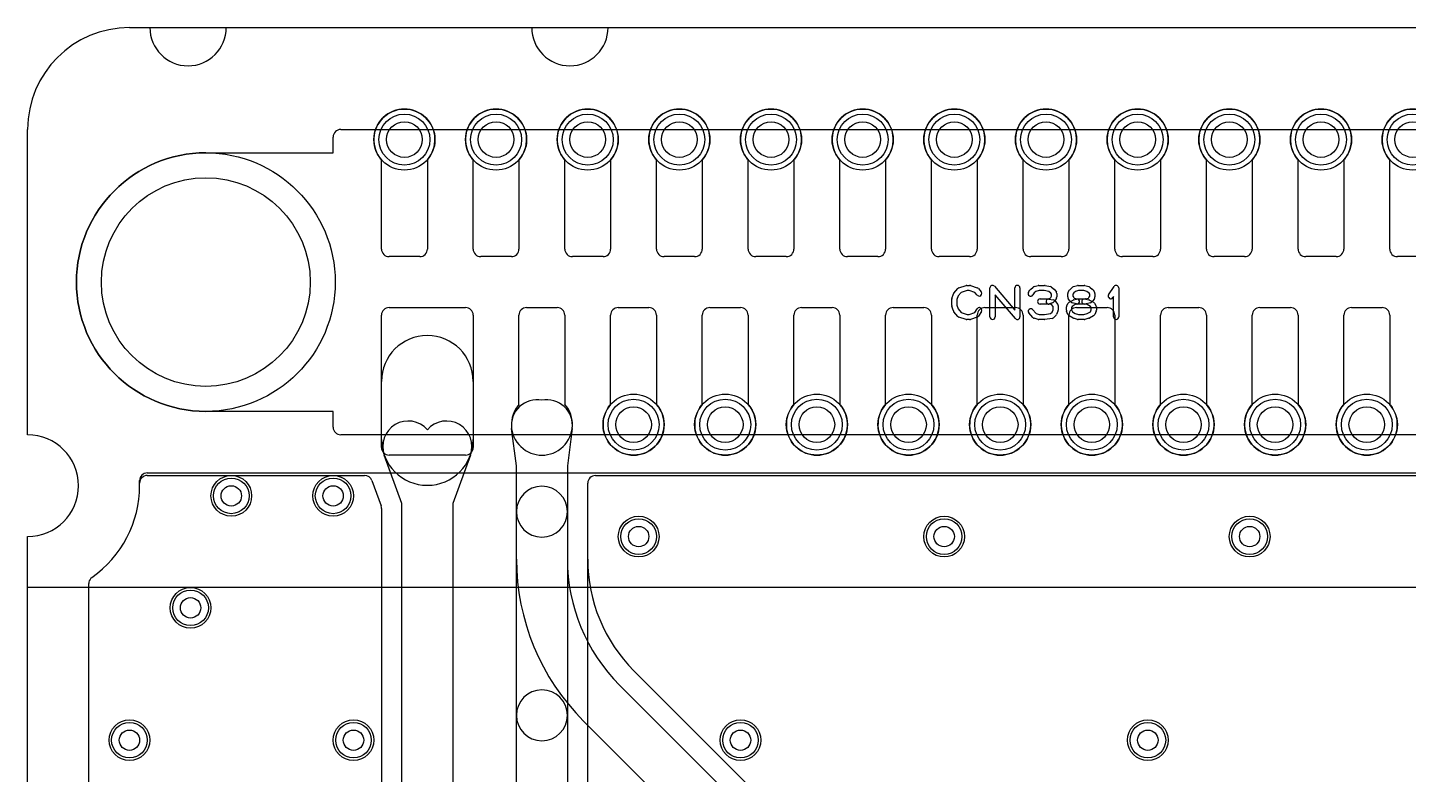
# Model space of a CAD drawing. Extents: x 0 to 20.5, y -0.5 to 20.
# Drawn here: x 0 to 13.56, y 12.66 to 20 of the extents above; entities that cross this region are included whole.
import ezdxf

# ---------------------------------------------------------------- set-up
doc = ezdxf.new("R2010")
doc.units = 0
for name, color, linetype in [('Hole', 1, 'CONTINUOUS'), ('L1', 3, 'CONTINUOUS'), ('L2', 3, 'CONTINUOUS'), ('L3', 3, 'CONTINUOUS'), ('L4', 3, 'CONTINUOUS'), ('Outline', 7, 'CONTINUOUS'), ('PartsArea-A', 111, 'CONTINUOUS'), ('PartsArea-B', 111, 'CONTINUOUS'), ('PartsSilk-A', 221, 'CONTINUOUS'), ('Resist-A', 2, 'CONTINUOUS'), ('Resist-B', 2, 'CONTINUOUS')]:
    doc.layers.add(name, color=color, linetype=linetype)

msp = doc.modelspace()

# ---------------------------------------------------------------- linework, layer by layer
at = {"layer": 'Hole'}
for centre, radius in [((3.7, 18.9), 0.175), ((4.6, 18.9), 0.175), ((5.5, 18.9), 0.175), ((6.4, 18.9), 0.175), ((7.3, 18.9), 0.175), ((8.2, 18.9), 0.175), ((9.1, 18.9), 0.175), ((10, 18.9), 0.175), ((10.9, 18.9), 0.175), ((11.8, 18.9), 0.175), ((12.7, 18.9), 0.175), ((13.6, 18.9), 0.175), ((1.75, 17.5), 1.025), ((5.95, 16.1), 0.175), ((6.85, 16.1), 0.175), ((7.75, 16.1), 0.175), ((8.65, 16.1), 0.175), ((9.55, 16.1), 0.175), ((10.45, 16.1), 0.175), ((11.35, 16.1), 0.175), ((12.25, 16.1), 0.175), ((13.15, 16.1), 0.175), ((2, 15.4), 0.1), ((3, 15.4), 0.1), ((6, 15), 0.1), ((9, 15), 0.1), ((12, 15), 0.1), ((1.6, 14.3), 0.1), ((1, 13), 0.1), ((3.2, 13), 0.1), ((7, 13), 0.1), ((11, 13), 0.1)]:
    msp.add_circle(centre, radius, dxfattribs=at)
at = {"layer": 'L1'}
for p, q in [((3.475, 17.825), (3.475, 18.70157)), ((3.925, 18.70157), (3.925, 17.825)), ((4.375, 17.825), (4.375, 18.70157)), ((4.825, 18.70157), (4.825, 17.825)), ((5.275, 17.825), (5.275, 18.70157)), ((5.725, 18.70157), (5.725, 17.825)), ((6.175, 17.825), (6.175, 18.70157)), ((6.625, 18.70157), (6.625, 17.825)), ((7.075, 17.825), (7.075, 18.70157)), ((7.525, 18.70157), (7.525, 17.825)), ((7.975, 17.825), (7.975, 18.70157)), ((8.425, 18.70157), (8.425, 17.825)), ((8.875, 17.825), (8.875, 18.70157)), ((9.325, 18.70157), (9.325, 17.825)), ((9.775, 17.825), (9.775, 18.70157)), ((10.225, 18.70157), (10.225, 17.825)), ((10.675, 17.825), (10.675, 18.70157)), ((11.125, 18.70157), (11.125, 17.825)), ((11.575, 17.825), (11.575, 18.70157)), ((12.025, 18.70157), (12.025, 17.825)), ((12.475, 17.825), (12.475, 18.70157)), ((12.925, 18.70157), (12.925, 17.825)), ((13.375, 17.825), (13.375, 18.70157)), ((3.85, 17.75), (3.55, 17.75)), ((4.75, 17.75), (4.45, 17.75)), ((5.65, 17.75), (5.35, 17.75)), ((6.55, 17.75), (6.25, 17.75)), ((7.45, 17.75), (7.15, 17.75)), ((8.35, 17.75), (8.05, 17.75)), ((9.25, 17.75), (8.95, 17.75)), ((10.15, 17.75), (9.85, 17.75)), ((11.05, 17.75), (10.75, 17.75)), ((11.95, 17.75), (11.65, 17.75)), ((12.85, 17.75), (12.55, 17.75)), ((13.75, 17.75), (13.45, 17.75)), ((3.55, 17.25), (4.3, 17.25)), ((4.9, 17.25), (5.2, 17.25)), ((5.8, 17.25), (6.1, 17.25)), ((6.7, 17.25), (7, 17.25)), ((7.6, 17.25), (7.9, 17.25)), ((8.5, 17.25), (8.8, 17.25)), ((9.4, 17.25), (9.7, 17.25)), ((10.3, 17.25), (10.6, 17.25)), ((11.2, 17.25), (11.5, 17.25)), ((12.1, 17.25), (12.4, 17.25)), ((13, 17.25), (13.3, 17.25)), ((3.475, 15.875), (3.475, 17.175)), ((4.375, 17.175), (4.375, 15.875)), ((4.825, 16.29843), (4.825, 17.175)), ((5.275, 17.175), (5.275, 16.29843)), ((5.725, 16.29843), (5.725, 17.175)), ((6.175, 17.175), (6.175, 16.29843)), ((6.625, 16.29843), (6.625, 17.175)), ((7.075, 17.175), (7.075, 16.29843)), ((7.525, 16.29843), (7.525, 17.175)), ((7.975, 17.175), (7.975, 16.29843)), ((8.425, 16.29843), (8.425, 17.175)), ((8.875, 17.175), (8.875, 16.29843)), ((9.325, 16.29843), (9.325, 17.175)), ((9.775, 17.175), (9.775, 16.29843)), ((10.225, 16.29843), (10.225, 17.175)), ((10.675, 17.175), (10.675, 16.29843)), ((11.125, 16.29843), (11.125, 17.175)), ((11.575, 17.175), (11.575, 16.29843)), ((12.025, 16.29843), (12.025, 17.175)), ((12.475, 17.175), (12.475, 16.29843)), ((12.925, 16.29843), (12.925, 17.175)), ((13.375, 17.175), (13.375, 16.29843)), ((3.475, 15.95385), (3.475, 16.525)), ((4.375, 16.525), (4.375, 15.95385)), ((4.8, 15.69389), (4.75247, 16.06154)), ((5.34753, 16.06154), (5.3, 15.69389)), ((3.675, 15.32481), (3.50212, 15.79999)), ((4.3, 15.8), (3.55, 15.8)), ((4.34788, 15.79999), (4.175, 15.32481)), ((1.17497, 15.6), (3.3095, 15.6)), ((4.8, 13.24422), (4.8, 15.69389)), ((5.3, 15.69389), (5.3, 13.24422)), ((5.57501, 15.59996), (18.82503, 15.59996)), ((1.1, 15.5), (1.1, 15.52503)), ((3.37995, 15.55066), (3.47044, 15.30195)), ((5.50004, 10.77843), (5.50004, 15.52499)), ((3.675, 11.84325), (3.675, 15.32481)), ((4.175, 15.32481), (4.175, 11.84325)), ((3.47496, 15.27632), (3.47496, 8.31764)), ((0.6, 1.1), (0.6, 14.53823)), ((4.8, 10.77843), (4.8, 13.24422)), ((5.3, 13.24422), (5.3, 10.77843))]:
    msp.add_line(p, q, dxfattribs=at)
for centre, radius in [((3.7, 18.9), 0.3), ((4.6, 18.9), 0.3), ((5.5, 18.9), 0.3), ((6.4, 18.9), 0.3), ((7.3, 18.9), 0.3), ((8.2, 18.9), 0.3), ((9.1, 18.9), 0.3), ((10, 18.9), 0.3), ((10.9, 18.9), 0.3), ((11.8, 18.9), 0.3), ((12.7, 18.9), 0.3), ((13.6, 18.9), 0.3), ((5.95, 16.1), 0.3), ((6.85, 16.1), 0.3), ((7.75, 16.1), 0.3), ((8.65, 16.1), 0.3), ((9.55, 16.1), 0.3), ((10.45, 16.1), 0.3), ((11.35, 16.1), 0.3), ((12.25, 16.1), 0.3), ((13.15, 16.1), 0.3), ((2, 15.4), 0.2), ((3, 15.4), 0.2), ((6, 15), 0.2), ((9, 15), 0.2), ((12, 15), 0.2), ((1.6, 14.3), 0.2), ((1, 13), 0.2), ((3.2, 13), 0.2), ((7, 13), 0.2), ((11, 13), 0.2)]:
    msp.add_circle(centre, radius, dxfattribs=at)
for centre, radius, start, end in [((3.7, 18.9), 0.3, -41.409429, -138.590571), ((4.6, 18.9), 0.3, -41.409429, -138.590571), ((5.5, 18.9), 0.3, -41.409429, -138.590571), ((6.4, 18.9), 0.3, -41.409429, -138.590571), ((7.3, 18.9), 0.3, -41.409429, -138.590571), ((8.2, 18.9), 0.3, -41.409429, -138.590571), ((9.1, 18.9), 0.3, -41.409429, -138.590571), ((10, 18.9), 0.3, -41.409429, -138.590571), ((10.9, 18.9), 0.3, -41.409429, -138.590571), ((11.8, 18.9), 0.3, -41.409429, -138.590571), ((12.7, 18.9), 0.3, -41.409429, -138.590571), ((13.6, 18.9), 0.3, -41.409429, -138.590571), ((3.55, 17.825), 0.075, 180, -90), ((3.85, 17.825), 0.075, -90, 0), ((4.45, 17.825), 0.075, 180, -90), ((4.75, 17.825), 0.075, -90, 0), ((5.35, 17.825), 0.075, 180, -90), ((5.65, 17.825), 0.075, -90, 0), ((6.25, 17.825), 0.075, 180, -90), ((6.55, 17.825), 0.075, -90, 0), ((7.15, 17.825), 0.075, 180, -90), ((7.45, 17.825), 0.075, -90, 0), ((8.05, 17.825), 0.075, 180, -90), ((8.35, 17.825), 0.075, -90, 0), ((8.95, 17.825), 0.075, 180, -90), ((9.25, 17.825), 0.075, -90, 0), ((9.85, 17.825), 0.075, 180, -90), ((10.15, 17.825), 0.075, -90, 0), ((10.75, 17.825), 0.075, 180, -90), ((11.05, 17.825), 0.075, -90, 0), ((11.65, 17.825), 0.075, 180, -90), ((11.95, 17.825), 0.075, -90, 0), ((12.55, 17.825), 0.075, 180, -90), ((12.85, 17.825), 0.075, -90, 0), ((13.45, 17.825), 0.075, 180, -90), ((3.55, 17.175), 0.075, 90, 180), ((4.3, 17.175), 0.075, 0, 90), ((4.9, 17.175), 0.075, 90, 180), ((5.2, 17.175), 0.075, 0, 90), ((5.8, 17.175), 0.075, 90, 180), ((6.1, 17.175), 0.075, 0, 90), ((6.7, 17.175), 0.075, 90, 180), ((7, 17.175), 0.075, 0, 90), ((7.6, 17.175), 0.075, 90, 180), ((7.9, 17.175), 0.075, 0, 90), ((8.5, 17.175), 0.075, 90, 180), ((8.8, 17.175), 0.075, 0, 90), ((9.4, 17.175), 0.075, 90, 180), ((9.7, 17.175), 0.075, 0, 90), ((10.3, 17.175), 0.075, 90, 180), ((10.6, 17.175), 0.075, 0, 90), ((11.2, 17.175), 0.075, 90, 180), ((11.5, 17.175), 0.075, 0, 90), ((12.1, 17.175), 0.075, 90, 180), ((12.4, 17.175), 0.075, 0, 90), ((13, 17.175), 0.075, 90, 180), ((13.3, 17.175), 0.075, 0, 90), ((3.925, 16.525), 0.45, 0, 180), ((5.05, 16.1), 0.3, 138.590571, 41.409429), ((5.00041, 16.09359), 0.25, 78.558822, -172.633545), ((5.09959, 16.09359), 0.25, -7.365504, 101.441178), ((5.95, 16.1), 0.3, 138.590571, 41.409429), ((6.85, 16.1), 0.3, 138.590571, 41.409429), ((7.75, 16.1), 0.3, 138.590571, 41.409429), ((8.65, 16.1), 0.3, 138.590571, 41.409429), ((9.55, 16.1), 0.3, 138.590571, 41.409429), ((10.45, 16.1), 0.3, 138.590571, 41.409429), ((11.35, 16.1), 0.3, 138.590571, 41.409429), ((12.25, 16.1), 0.3, 138.590571, 41.409429), ((13.15, 16.1), 0.3, 138.590571, 41.409429), ((3.73705, 15.88546), 0.25, 41.253838, -160.007544), ((4.11295, 15.88546), 0.25, -19.991918, 138.746162), ((3.925, 15.95385), 0.45, 180, 0), ((3.55, 15.875), 0.075, 180, -90), ((4.3, 15.875), 0.075, -90, 0), ((1.17497, 15.52503), 0.07497, 90, 180), ((3.3095, 15.52503), 0.07497, 19.991595, 90), ((5.57501, 15.52499), 0.07497, 90, 180), ((0, 15.5), 1.1, -54.98306, 0), ((3.39999, 15.27632), 0.07497, 0, 19.991595), ((0.67501, 14.53823), 0.07501, 135, 180), ((0.67498, 14.53826), 0.07497, 125.729575, 135), ((5.05, 13.24422), 0.25, 0, 180), ((5.05, 13.24422), 0.25, 180, 0)]:
    msp.add_arc(centre, radius, start, end, dxfattribs=at)
at = {"layer": 'L2'}
for p, q in [((1.17497, 15.62496), (18.82503, 15.62496)), ((1.1, 15.5), (1.1, 15.54999)), ((0.6, 1.1), (0.6, 14.53823))]:
    msp.add_line(p, q, dxfattribs=at)
for centre in [(2, 15.4), (3, 15.4), (6, 15), (9, 15), (12, 15), (1.6, 14.3), (1, 13), (3.2, 13), (7, 13), (11, 13)]:
    msp.add_circle(centre, 0.2, dxfattribs=at)
for centre, radius, start, end in [((1.17497, 15.54999), 0.07497, 90, 180), ((0, 15.5), 1.1, -54.98306, 0), ((0.67501, 14.53823), 0.07501, 135, 180), ((0.67498, 14.53826), 0.07497, 125.729575, 135)]:
    msp.add_arc(centre, radius, start, end, dxfattribs=at)
at = {"layer": 'L3'}
for p, q in [((1.17497, 15.62496), (18.82503, 15.62496)), ((1.1, 15.5), (1.1, 15.54999)), ((0.6, 1.1), (0.6, 14.53823))]:
    msp.add_line(p, q, dxfattribs=at)
for centre in [(2, 15.4), (3, 15.4), (6, 15), (9, 15), (12, 15), (1.6, 14.3), (1, 13), (3.2, 13), (7, 13), (11, 13)]:
    msp.add_circle(centre, 0.2, dxfattribs=at)
for centre, radius, start, end in [((1.17497, 15.54999), 0.07497, 90, 180), ((0, 15.5), 1.1, -54.98306, 0), ((0.67501, 14.53823), 0.07501, 135, 180), ((0.67498, 14.53826), 0.07497, 125.729575, 135)]:
    msp.add_arc(centre, radius, start, end, dxfattribs=at)
at = {"layer": 'L4'}
for p, q in [((3.475, 17.825), (3.475, 18.70157)), ((3.925, 18.70157), (3.925, 17.825)), ((4.375, 17.825), (4.375, 18.70157)), ((4.825, 18.70157), (4.825, 17.825)), ((5.275, 17.825), (5.275, 18.70157)), ((5.725, 18.70157), (5.725, 17.825)), ((6.175, 17.825), (6.175, 18.70157)), ((6.625, 18.70157), (6.625, 17.825)), ((7.075, 17.825), (7.075, 18.70157)), ((7.525, 18.70157), (7.525, 17.825)), ((7.975, 17.825), (7.975, 18.70157)), ((8.425, 18.70157), (8.425, 17.825)), ((8.875, 17.825), (8.875, 18.70157)), ((9.325, 18.70157), (9.325, 17.825)), ((9.775, 17.825), (9.775, 18.70157)), ((10.225, 18.70157), (10.225, 17.825)), ((10.675, 17.825), (10.675, 18.70157)), ((11.125, 18.70157), (11.125, 17.825)), ((11.575, 17.825), (11.575, 18.70157)), ((12.025, 18.70157), (12.025, 17.825)), ((12.475, 17.825), (12.475, 18.70157)), ((12.925, 18.70157), (12.925, 17.825)), ((13.375, 17.825), (13.375, 18.70157)), ((3.85, 17.75), (3.55, 17.75)), ((4.75, 17.75), (4.45, 17.75)), ((5.65, 17.75), (5.35, 17.75)), ((6.55, 17.75), (6.25, 17.75)), ((7.45, 17.75), (7.15, 17.75)), ((8.35, 17.75), (8.05, 17.75)), ((9.25, 17.75), (8.95, 17.75)), ((10.15, 17.75), (9.85, 17.75)), ((11.05, 17.75), (10.75, 17.75)), ((11.95, 17.75), (11.65, 17.75)), ((12.85, 17.75), (12.55, 17.75)), ((13.75, 17.75), (13.45, 17.75)), ((3.55, 17.25), (4.3, 17.25)), ((4.9, 17.25), (5.2, 17.25)), ((5.8, 17.25), (6.1, 17.25)), ((6.7, 17.25), (7, 17.25)), ((7.6, 17.25), (7.9, 17.25)), ((8.5, 17.25), (8.8, 17.25)), ((9.4, 17.25), (9.7, 17.25)), ((10.3, 17.25), (10.6, 17.25)), ((11.2, 17.25), (11.5, 17.25)), ((12.1, 17.25), (12.4, 17.25)), ((13, 17.25), (13.3, 17.25)), ((3.475, 15.875), (3.475, 17.175)), ((4.375, 17.175), (4.375, 15.875)), ((4.825, 16.29843), (4.825, 17.175)), ((5.275, 17.175), (5.275, 16.29843)), ((5.725, 16.29843), (5.725, 17.175)), ((6.175, 17.175), (6.175, 16.29843)), ((6.625, 16.29843), (6.625, 17.175)), ((7.075, 17.175), (7.075, 16.29843)), ((7.525, 16.29843), (7.525, 17.175)), ((7.975, 17.175), (7.975, 16.29843)), ((8.425, 16.29843), (8.425, 17.175)), ((8.875, 17.175), (8.875, 16.29843)), ((9.325, 16.29843), (9.325, 17.175)), ((9.775, 17.175), (9.775, 16.29843)), ((10.225, 16.29843), (10.225, 17.175)), ((10.675, 17.175), (10.675, 16.29843)), ((11.125, 16.29843), (11.125, 17.175)), ((11.575, 17.175), (11.575, 16.29843)), ((12.025, 16.29843), (12.025, 17.175)), ((12.475, 17.175), (12.475, 16.29843)), ((12.925, 16.29843), (12.925, 17.175)), ((13.375, 17.175), (13.375, 16.29843)), ((3.475, 15.95385), (3.475, 16.525)), ((4.375, 16.525), (4.375, 15.95385)), ((4.8, 15.69389), (4.75247, 16.06154)), ((5.34753, 16.06154), (5.3, 15.69389)), ((3.675, 15.32481), (3.50212, 15.79999)), ((4.3, 15.8), (3.55, 15.8)), ((4.34788, 15.79999), (4.175, 15.32481)), ((1.17497, 15.6), (3.3095, 15.6)), ((4.8, 15.24422), (4.8, 15.69389)), ((5.3, 15.69389), (5.3, 15.24422)), ((5.57501, 15.59996), (18.82503, 15.59996)), ((1.1, 15.5), (1.1, 15.52503)), ((3.37995, 15.55066), (3.47044, 15.30195)), ((5.50004, 14.77843), (5.50004, 15.52499)), ((3.675, 3.9), (3.675, 15.32481)), ((4.175, 15.32481), (4.175, 3.9)), ((3.47496, 15.27632), (3.47496, 4.01644)), ((4.8, 14.77843), (4.8, 15.24422)), ((5.3, 15.24422), (5.3, 14.77843)), ((0.6, 1.1), (0.6, 14.53823)), ((15.57806, 4.0584), (5.95402, 13.68244)), ((5.81257, 13.54099), (10.67363, 8.67993)), ((10.32007, 8.32637), (5.45902, 13.18743))]:
    msp.add_line(p, q, dxfattribs=at)
for centre, radius in [((3.7, 18.9), 0.3), ((4.6, 18.9), 0.3), ((5.5, 18.9), 0.3), ((6.4, 18.9), 0.3), ((7.3, 18.9), 0.3), ((8.2, 18.9), 0.3), ((9.1, 18.9), 0.3), ((10, 18.9), 0.3), ((10.9, 18.9), 0.3), ((11.8, 18.9), 0.3), ((12.7, 18.9), 0.3), ((13.6, 18.9), 0.3), ((5.95, 16.1), 0.3), ((6.85, 16.1), 0.3), ((7.75, 16.1), 0.3), ((8.65, 16.1), 0.3), ((9.55, 16.1), 0.3), ((10.45, 16.1), 0.3), ((11.35, 16.1), 0.3), ((12.25, 16.1), 0.3), ((13.15, 16.1), 0.3), ((2, 15.4), 0.2), ((3, 15.4), 0.2), ((6, 15), 0.2), ((9, 15), 0.2), ((12, 15), 0.2), ((1.6, 14.3), 0.2), ((1, 13), 0.2), ((3.2, 13), 0.2), ((7, 13), 0.2), ((11, 13), 0.2)]:
    msp.add_circle(centre, radius, dxfattribs=at)
for centre, radius, start, end in [((3.7, 18.9), 0.3, -41.409429, -138.590571), ((4.6, 18.9), 0.3, -41.409429, -138.590571), ((5.5, 18.9), 0.3, -41.409429, -138.590571), ((6.4, 18.9), 0.3, -41.409429, -138.590571), ((7.3, 18.9), 0.3, -41.409429, -138.590571), ((8.2, 18.9), 0.3, -41.409429, -138.590571), ((9.1, 18.9), 0.3, -41.409429, -138.590571), ((10, 18.9), 0.3, -41.409429, -138.590571), ((10.9, 18.9), 0.3, -41.409429, -138.590571), ((11.8, 18.9), 0.3, -41.409429, -138.590571), ((12.7, 18.9), 0.3, -41.409429, -138.590571), ((13.6, 18.9), 0.3, -41.409429, -138.590571), ((3.55, 17.825), 0.075, 180, -90), ((3.85, 17.825), 0.075, -90, 0), ((4.45, 17.825), 0.075, 180, -90), ((4.75, 17.825), 0.075, -90, 0), ((5.35, 17.825), 0.075, 180, -90), ((5.65, 17.825), 0.075, -90, 0), ((6.25, 17.825), 0.075, 180, -90), ((6.55, 17.825), 0.075, -90, 0), ((7.15, 17.825), 0.075, 180, -90), ((7.45, 17.825), 0.075, -90, 0), ((8.05, 17.825), 0.075, 180, -90), ((8.35, 17.825), 0.075, -90, 0), ((8.95, 17.825), 0.075, 180, -90), ((9.25, 17.825), 0.075, -90, 0), ((9.85, 17.825), 0.075, 180, -90), ((10.15, 17.825), 0.075, -90, 0), ((10.75, 17.825), 0.075, 180, -90), ((11.05, 17.825), 0.075, -90, 0), ((11.65, 17.825), 0.075, 180, -90), ((11.95, 17.825), 0.075, -90, 0), ((12.55, 17.825), 0.075, 180, -90), ((12.85, 17.825), 0.075, -90, 0), ((13.45, 17.825), 0.075, 180, -90), ((3.55, 17.175), 0.075, 90, 180), ((4.3, 17.175), 0.075, 0, 90), ((4.9, 17.175), 0.075, 90, 180), ((5.2, 17.175), 0.075, 0, 90), ((5.8, 17.175), 0.075, 90, 180), ((6.1, 17.175), 0.075, 0, 90), ((6.7, 17.175), 0.075, 90, 180), ((7, 17.175), 0.075, 0, 90), ((7.6, 17.175), 0.075, 90, 180), ((7.9, 17.175), 0.075, 0, 90), ((8.5, 17.175), 0.075, 90, 180), ((8.8, 17.175), 0.075, 0, 90), ((9.4, 17.175), 0.075, 90, 180), ((9.7, 17.175), 0.075, 0, 90), ((10.3, 17.175), 0.075, 90, 180), ((10.6, 17.175), 0.075, 0, 90), ((11.2, 17.175), 0.075, 90, 180), ((11.5, 17.175), 0.075, 0, 90), ((12.1, 17.175), 0.075, 90, 180), ((12.4, 17.175), 0.075, 0, 90), ((13, 17.175), 0.075, 90, 180), ((13.3, 17.175), 0.075, 0, 90), ((3.925, 16.525), 0.45, 0, 180), ((5.05, 16.1), 0.3, 138.590571, 41.409429), ((5.00041, 16.09359), 0.25, 78.558822, -172.633545), ((5.09959, 16.09359), 0.25, -7.365504, 101.441178), ((5.95, 16.1), 0.3, 138.590571, 41.409429), ((6.85, 16.1), 0.3, 138.590571, 41.409429), ((7.75, 16.1), 0.3, 138.590571, 41.409429), ((8.65, 16.1), 0.3, 138.590571, 41.409429), ((9.55, 16.1), 0.3, 138.590571, 41.409429), ((10.45, 16.1), 0.3, 138.590571, 41.409429), ((11.35, 16.1), 0.3, 138.590571, 41.409429), ((12.25, 16.1), 0.3, 138.590571, 41.409429), ((13.15, 16.1), 0.3, 138.590571, 41.409429), ((3.73705, 15.88546), 0.25, 41.253838, -160.007544), ((4.11295, 15.88546), 0.25, -19.991918, 138.746162), ((3.925, 15.95385), 0.45, 180, 0), ((3.55, 15.875), 0.075, 180, -90), ((4.3, 15.875), 0.075, -90, 0), ((1.17497, 15.52503), 0.07497, 90, 180), ((3.3095, 15.52503), 0.07497, 19.991595, 90), ((5.57501, 15.52499), 0.07497, 90, 180), ((0, 15.5), 1.1, -54.98306, 0), ((5.05, 15.24422), 0.25, 0, 180), ((3.39999, 15.27632), 0.07497, 0, 19.991595), ((5.05, 15.24422), 0.25, 180, 0), ((7.05, 14.77843), 2.25, 180, -134.99964), ((7.05, 14.77843), 1.75, 180, -134.999768), ((7.05, 14.77843), 1.54996, 180, -134.999739), ((0.67501, 14.53823), 0.07501, 135, 180), ((0.67498, 14.53826), 0.07497, 125.729575, 135)]:
    msp.add_arc(centre, radius, start, end, dxfattribs=at)
at = {"layer": 'Outline'}
for p, q in [((1, 20), (1.2, 20)), ((1.95, 20), (4.95, 20)), ((5.7, 20), (14.3, 20)), ((0, 16), (0, 19)), ((0, 1), (0, 15))]:
    msp.add_line(p, q, dxfattribs=at)
for centre, radius, start, end in [((1, 19), 1, 90, 180), ((1.575, 20), 0.375, 180, 0), ((5.325, 20), 0.375, 180, 0), ((0, 15.5), 0.5, -90, 90)]:
    msp.add_arc(centre, radius, start, end, dxfattribs=at)
at = {"layer": 'PartsArea-A'}
for p, q in [((1, 20), (19, 20)), ((0, 16), (0, 19)), ((0, 14.5), (0, 15)), ((20, 14.5), (0, 14.5))]:
    msp.add_line(p, q, dxfattribs=at)
for centre, radius, start, end in [((1, 19), 1, 90, 180), ((0, 15.5), 0.5, -90, 90)]:
    msp.add_arc(centre, radius, start, end, dxfattribs=at)
at = {"layer": 'PartsArea-B'}
for p, q in [((1, 20), (19, 20)), ((0, 16), (0, 19)), ((0, 14.5), (0, 15)), ((20, 14.5), (0, 14.5))]:
    msp.add_line(p, q, dxfattribs=at)
for centre, radius, start, end in [((1, 19), 1, 90, 180), ((0, 15.5), 0.5, -90, 90)]:
    msp.add_arc(centre, radius, start, end, dxfattribs=at)
at = {"layer": 'PartsSilk-A'}
for p, q in [((9.07614, 17.33894), (9.09003, 17.38339)), ((9.09508, 17.39239), (9.13397, 17.43683)), ((9.13618, 17.36344), (9.125, 17.32766)), ((9.16702, 17.39868), (9.13618, 17.36344)), ((9.14516, 17.44418), (9.2146, 17.4664)), ((9.22612, 17.41759), (9.16702, 17.39868)), ((9.22222, 17.46759), (9.25, 17.46759)), ((9.24594, 17.41759), (9.22612, 17.41759)), ((9.30202, 17.3989), (9.24594, 17.41759)), ((9.2579, 17.46631), (9.32457, 17.44409)), ((9.32523, 17.37104), (9.30202, 17.3989)), ((9.33588, 17.43637), (9.36365, 17.40304)), ((9.45, 17.15741), (9.45, 17.44259)), ((9.49398, 17.45886), (9.69444, 17.22499)), ((9.70046, 17.14114), (9.5, 17.37501)), ((9.5, 17.37501), (9.5, 17.15741)), ((9.69444, 17.22499), (9.69444, 17.44259)), ((9.74444, 17.44259), (9.74444, 17.15741)), ((9.8288, 17.40029), (9.84269, 17.42251)), ((9.84728, 17.42795), (9.87228, 17.45017)), ((9.88318, 17.39296), (9.8712, 17.37379)), ((9.88245, 17.45564), (9.92412, 17.46675)), ((9.90106, 17.40885), (9.88318, 17.39296)), ((9.93384, 17.41759), (9.90106, 17.40885)), ((9.93056, 17.46759), (9.98611, 17.46759)), ((9.98351, 17.41759), (9.93384, 17.41759)), ((10.02792, 17.40824), (9.98351, 17.41759)), ((9.99126, 17.46705), (10.04404, 17.45594)), ((10.04773, 17.3924), (10.02792, 17.40824)), ((10.04698, 17.34715), (10.05556, 17.36087)), ((10.05556, 17.37987), (10.04773, 17.3924)), ((10.05451, 17.451), (10.08229, 17.42878)), ((10.05556, 17.36087), (10.05556, 17.37987)), ((10.08787, 17.42251), (10.10176, 17.40029)), ((10.10556, 17.38704), (10.10556, 17.3537)), ((10.21389, 17.3537), (10.21389, 17.38704)), ((10.21769, 17.40029), (10.23158, 17.42251)), ((10.23617, 17.42795), (10.26117, 17.45017)), ((10.27207, 17.39296), (10.26389, 17.37987)), ((10.26389, 17.37987), (10.26389, 17.36087)), ((10.26389, 17.36087), (10.27247, 17.34715)), ((10.27091, 17.45552), (10.3098, 17.46663)), ((10.29013, 17.40901), (10.27207, 17.39296)), ((10.32017, 17.41759), (10.29013, 17.40901)), ((10.31667, 17.46759), (10.375, 17.46759)), ((10.3715, 17.41759), (10.32017, 17.41759)), ((10.4022, 17.40882), (10.3715, 17.41759)), ((10.38187, 17.46663), (10.42076, 17.45552)), ((10.42273, 17.3924), (10.4022, 17.40882)), ((10.42198, 17.34715), (10.43056, 17.36087)), ((10.43056, 17.37987), (10.42273, 17.3924)), ((10.42951, 17.451), (10.45729, 17.42878)), ((10.43056, 17.36087), (10.43056, 17.37987)), ((10.46287, 17.42251), (10.47676, 17.40029)), ((10.48056, 17.38704), (10.48056, 17.3537)), ((10.61513, 17.3747), (10.66791, 17.45618)), ((10.66389, 17.35801), (10.65709, 17.34752)), ((10.66389, 17.15741), (10.66389, 17.35801)), ((10.71389, 17.44259), (10.71389, 17.15741)), ((9.075, 17.26852), (9.075, 17.33148)), ((9.09003, 17.21661), (9.07614, 17.26106)), ((9.125, 17.32766), (9.125, 17.27234)), ((9.125, 17.27234), (9.13618, 17.23656)), ((9.13618, 17.23656), (9.16702, 17.20132)), ((9.30023, 17.2005), (9.32324, 17.23732)), ((9.86881, 17.22942), (9.90269, 17.19071)), ((9.94167, 17.33426), (10.0206, 17.33426)), ((10.025, 17.28426), (9.94167, 17.28426)), ((10.0206, 17.33426), (10.0418, 17.34197)), ((10.05331, 17.27883), (10.02062, 17.28465)), ((10.02938, 17.33387), (10.07105, 17.32646)), ((10.0641, 17.29687), (10.03354, 17.28576)), ((10.0418, 17.34197), (10.04698, 17.34715)), ((10.06944, 17.25947), (10.05331, 17.27883)), ((10.05968, 17.20563), (10.06944, 17.22907)), ((10.06944, 17.22907), (10.06944, 17.25947)), ((10.08435, 17.3138), (10.07324, 17.30269)), ((10.08588, 17.31785), (10.11365, 17.28452)), ((10.10176, 17.34045), (10.08787, 17.31823)), ((10.11944, 17.26852), (10.11944, 17.22407)), ((10.2, 17.22407), (10.2, 17.25741)), ((10.2038, 17.27066), (10.21769, 17.29288)), ((10.23158, 17.31823), (10.21769, 17.34045)), ((10.22649, 17.30134), (10.26538, 17.32356)), ((10.24621, 17.30269), (10.2351, 17.3138)), ((10.25675, 17.26104), (10.25, 17.25024)), ((10.25, 17.25024), (10.25, 17.22907)), ((10.25, 17.22907), (10.25869, 17.20822)), ((10.28736, 17.27853), (10.25675, 17.26104)), ((10.29912, 17.2851), (10.25745, 17.29621)), ((10.27134, 17.32601), (10.29912, 17.33342)), ((10.27247, 17.34715), (10.27682, 17.3428)), ((10.27682, 17.3428), (10.30884, 17.33426)), ((10.312, 17.2851), (10.28736, 17.27853)), ((10.38283, 17.28426), (10.30556, 17.28426)), ((10.30884, 17.33426), (10.38611, 17.33426)), ((10.3701, 17.33377), (10.41824, 17.3434)), ((10.43546, 17.29586), (10.3799, 17.28475)), ((10.40467, 17.27844), (10.38283, 17.28426)), ((10.39255, 17.33342), (10.42033, 17.32601)), ((10.4379, 17.26072), (10.40467, 17.27844)), ((10.41824, 17.3434), (10.42198, 17.34715)), ((10.42565, 17.32391), (10.46732, 17.30169)), ((10.43592, 17.2086), (10.44444, 17.22907)), ((10.44444, 17.25024), (10.4379, 17.26072)), ((10.44444, 17.22907), (10.44444, 17.25024)), ((10.45935, 17.3138), (10.44824, 17.30269)), ((10.47676, 17.34045), (10.46287, 17.31823)), ((10.47676, 17.29287), (10.49064, 17.27065)), ((10.49444, 17.25741), (10.49444, 17.22407)), ((9.13397, 17.16317), (9.09508, 17.20761)), ((9.2146, 17.1336), (9.14516, 17.15582)), ((9.16702, 17.20132), (9.22612, 17.18241)), ((9.25, 17.13241), (9.22222, 17.13241)), ((9.22612, 17.18241), (9.24594, 17.18241)), ((9.24594, 17.18241), (9.30023, 17.2005)), ((9.32457, 17.15591), (9.2579, 17.13369)), ((9.36564, 17.21082), (9.33787, 17.16638)), ((9.87008, 17.15206), (9.83119, 17.1965)), ((9.92412, 17.13325), (9.88245, 17.14436)), ((9.90269, 17.19071), (9.93384, 17.18241)), ((9.98611, 17.13241), (9.93056, 17.13241)), ((9.93384, 17.18241), (9.98412, 17.18241)), ((9.98412, 17.18241), (10.04441, 17.19205)), ((10.05951, 17.14383), (9.99006, 17.13272)), ((10.04441, 17.19205), (10.05968, 17.20563)), ((10.09717, 17.17205), (10.07217, 17.14983)), ((10.11752, 17.21446), (10.10364, 17.18113)), ((10.21581, 17.18112), (10.20192, 17.21445)), ((10.26538, 17.14681), (10.22649, 17.16903)), ((10.25869, 17.20822), (10.28756, 17.19173)), ((10.3098, 17.13337), (10.27091, 17.14448)), ((10.28756, 17.19173), (10.32017, 17.18241)), ((10.375, 17.13241), (10.31667, 17.13241)), ((10.32017, 17.18241), (10.3715, 17.18241)), ((10.3715, 17.18241), (10.40447, 17.19183)), ((10.42076, 17.14448), (10.38187, 17.13337)), ((10.40447, 17.19183), (10.43592, 17.2086)), ((10.46732, 17.16868), (10.42565, 17.14646)), ((10.49252, 17.21446), (10.47864, 17.18113))]:
    msp.add_line(p, q, dxfattribs=at)
for centre, start, end in [((9.11389, 17.37593), 138.811918, 162.637772), ((9.15278, 17.42037), 107.746418, 138.811918), ((9.22222, 17.44259), 90, 107.746418), ((9.25, 17.44259), 71.579545, 90), ((9.31667, 17.42037), 39.790899, 71.579545), ((9.34444, 17.38704), -140.209101, 39.800498), ((9.475, 17.44259), 40.603781, 180), ((9.71944, 17.44259), 0, 180), ((9.85, 17.38704), 147.994617, -32.010019), ((9.86389, 17.40926), 131.627831, 147.989981), ((9.88889, 17.43148), 104.925513, 131.630694), ((9.93056, 17.44259), 90, 104.92885), ((9.98611, 17.44259), 78.110161, 90), ((10.03889, 17.43148), 51.333033, 78.112983), ((10.06667, 17.40926), 32.005383, 51.345223), ((10.08056, 17.38704), 0, 32.010019), ((10.23889, 17.38704), 147.994617, 180), ((10.25278, 17.40926), 131.627831, 147.994617), ((10.27778, 17.43148), 105.948544, 131.62783), ((10.31667, 17.44259), 90, 105.948544), ((10.375, 17.44259), 74.051456, 90), ((10.41389, 17.43148), 51.333033, 74.051456), ((10.44167, 17.40926), 32.005383, 51.333033), ((10.45556, 17.38704), 0, 32.005383), ((10.63611, 17.36111), 147.066457, -32.933807), ((10.68889, 17.44259), 0, 147.066193), ((9.1, 17.33148), 162.637772, 180), ((9.1, 17.26852), 180, -162.637772), ((9.34444, 17.22407), -32.005383, 147.999253), ((9.85, 17.21296), 41.188082, -138.810424), ((9.94167, 17.30926), 90, -90), ((10.025, 17.30926), 79.908369, -100.083264), ((10.025, 17.30926), -90, -70.02141), ((10.05556, 17.32037), -70.02864, -45), ((10.06667, 17.30185), 39.790899, 79.916736), ((10.06667, 17.33148), -45, -32.010019), ((10.08056, 17.3537), -32.005383, 0), ((10.09444, 17.26852), 0, 39.800498), ((10.09444, 17.22407), -22.605762, 0), ((10.225, 17.25741), 147.994617, 180), ((10.225, 17.22407), 180, -157.376473), ((10.23889, 17.3537), 180, -147.994617), ((10.23889, 17.27963), 119.733511, 147.989981), ((10.25278, 17.33148), -147.994617, -135), ((10.26389, 17.32037), -135, -104.925513), ((10.27778, 17.30185), 104.925513, 119.741708), ((10.30556, 17.30926), -75.074487, 104.935268), ((10.30556, 17.30926), -104.925513, -90), ((10.375, 17.30926), 101.305437, -78.692051), ((10.38611, 17.30926), 75.074487, 90), ((10.41389, 17.30185), 61.938299, 75.064732), ((10.43056, 17.32037), -78.694563, -45), ((10.44167, 17.33148), -45, -32.005383), ((10.45556, 17.27963), 31.985944, 61.931795), ((10.45556, 17.3537), -32.005383, 0), ((10.46944, 17.25741), 0, 31.991474), ((10.46944, 17.22407), -22.605762, 0), ((9.11389, 17.22407), -162.637772, -138.811918), ((9.15278, 17.17963), -138.811918, -107.746418), ((9.22222, 17.15741), -107.746418, -90), ((9.25, 17.15741), -90, -71.579545), ((9.31667, 17.17963), -71.579545, -32.005383), ((9.475, 17.15741), 180, 0), ((9.71944, 17.15741), -139.396219, 0), ((9.88889, 17.16852), -138.811918, -104.92885), ((9.93056, 17.15741), -104.925513, -90), ((9.98611, 17.15741), -90, -80.911332), ((10.05556, 17.16852), -80.910628, -48.369306), ((10.08056, 17.19074), -48.372169, -22.608878), ((10.23889, 17.19074), -157.373085, -119.741708), ((10.27778, 17.16852), -119.733511, -105.94345), ((10.31667, 17.15741), -105.948544, -90), ((10.375, 17.15741), -90, -74.05655), ((10.41389, 17.16852), -74.051456, -61.931795), ((10.45556, 17.19074), -61.938299, -22.608878), ((10.68889, 17.15741), 180, 0)]:
    msp.add_arc(centre, 0.025, start, end, dxfattribs=at)
at = {"layer": 'Resist-A'}
for p, q in [((3.075, 19), (16.925, 19)), ((3, 18.77), (3, 18.925)), ((1.75, 18.77), (3, 18.77)), ((3, 16.23), (1.75, 16.23)), ((3, 16.075), (3, 16.23)), ((16.925, 16), (3.075, 16))]:
    msp.add_line(p, q, dxfattribs=at)
for centre, radius in [((3.7, 18.9), 0.25), ((4.6, 18.9), 0.25), ((5.5, 18.9), 0.25), ((6.4, 18.9), 0.25), ((7.3, 18.9), 0.25), ((8.2, 18.9), 0.25), ((9.1, 18.9), 0.25), ((10, 18.9), 0.25), ((10.9, 18.9), 0.25), ((11.8, 18.9), 0.25), ((12.7, 18.9), 0.25), ((13.6, 18.9), 0.25), ((1.75, 17.5), 1.27), ((5.95, 16.1), 0.25), ((6.85, 16.1), 0.25), ((7.75, 16.1), 0.25), ((8.65, 16.1), 0.25), ((9.55, 16.1), 0.25), ((10.45, 16.1), 0.25), ((11.35, 16.1), 0.25), ((12.25, 16.1), 0.25), ((13.15, 16.1), 0.25), ((2, 15.4), 0.175), ((3, 15.4), 0.175), ((6, 15), 0.175), ((9, 15), 0.175), ((12, 15), 0.175), ((1.6, 14.3), 0.175), ((1, 13), 0.175), ((3.2, 13), 0.175), ((7, 13), 0.175), ((11, 13), 0.175)]:
    msp.add_circle(centre, radius, dxfattribs=at)
for centre, radius, start, end in [((3.075, 18.925), 0.075, 90, 180), ((1.75, 17.5), 1.27, 90, -90), ((3.075, 16.075), 0.075, 180, -90)]:
    msp.add_arc(centre, radius, start, end, dxfattribs=at)
at = {"layer": 'Resist-B'}
for p, q in [((3.075, 19), (16.925, 19)), ((3, 18.77), (3, 18.925)), ((1.75, 18.77), (3, 18.77)), ((3, 16.23), (1.75, 16.23)), ((3, 16.075), (3, 16.23)), ((16.925, 16), (3.075, 16))]:
    msp.add_line(p, q, dxfattribs=at)
for centre, radius in [((3.7, 18.9), 0.25), ((4.6, 18.9), 0.25), ((5.5, 18.9), 0.25), ((6.4, 18.9), 0.25), ((7.3, 18.9), 0.25), ((8.2, 18.9), 0.25), ((9.1, 18.9), 0.25), ((10, 18.9), 0.25), ((10.9, 18.9), 0.25), ((11.8, 18.9), 0.25), ((12.7, 18.9), 0.25), ((13.6, 18.9), 0.25), ((1.75, 17.5), 1.27), ((5.95, 16.1), 0.25), ((6.85, 16.1), 0.25), ((7.75, 16.1), 0.25), ((8.65, 16.1), 0.25), ((9.55, 16.1), 0.25), ((10.45, 16.1), 0.25), ((11.35, 16.1), 0.25), ((12.25, 16.1), 0.25), ((13.15, 16.1), 0.25), ((2, 15.4), 0.175), ((3, 15.4), 0.175), ((6, 15), 0.175), ((9, 15), 0.175), ((12, 15), 0.175), ((1.6, 14.3), 0.175), ((1, 13), 0.175), ((3.2, 13), 0.175), ((7, 13), 0.175), ((11, 13), 0.175)]:
    msp.add_circle(centre, radius, dxfattribs=at)
for centre, radius, start, end in [((3.075, 18.925), 0.075, 90, 180), ((1.75, 17.5), 1.27, 90, -90), ((3.075, 16.075), 0.075, 180, -90)]:
    msp.add_arc(centre, radius, start, end, dxfattribs=at)

doc.saveas('drawing.dxf')
